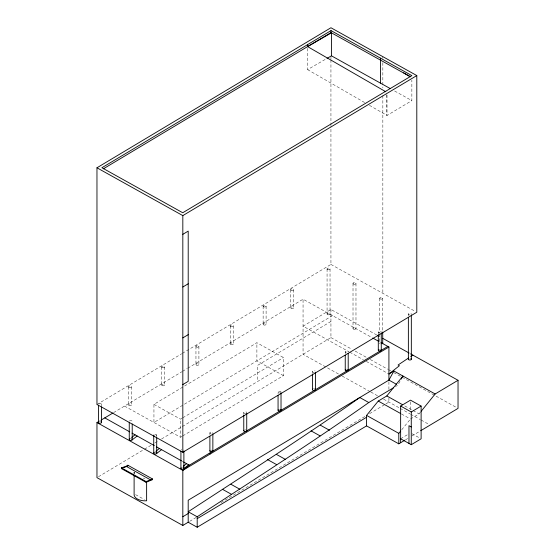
<?xml version="1.0" encoding="UTF-8"?>
<svg xmlns="http://www.w3.org/2000/svg" width="555" height="555" viewBox="0 0 555 555"><rect width="100%" height="100%" fill="white"/><g stroke="black" fill="none" stroke-linecap="round" stroke-linejoin="round"><path stroke-width="0.42" stroke-dasharray="2.77 2.08" d="M400.002 381.32L397.921 385.101L395.327 386.655M410.492 419.018L419.053 413.891L420.662 411.9M401.73 429.764L409.944 419.684M154.151 452.596L155.469 451.562M369.422 105.318L387.022 115.468L411.859 100.601L411.859 80.142M96.965 404.463L181.645 353.785M182.387 353.341L330.94 264.423L330.94 126.582M99.102 421.287L100.524 420.433M113.56 412.629L181.797 371.788M182.54 371.344L187.007 368.673M187.75 368.229L303.058 299.207L372.114 337.669M332.48 315.594L153.943 422.459L153.943 404.359L256.889 342.74L283.459 357.538L283.459 375.638L182.734 435.925M376.789 335.033L330.94 309.496L303.058 326.18L348.998 351.766M330.94 321.47L257.395 365.488L257.395 381.611M124.514 406.073L180.514 437.257L180.514 419.157L181.991 418.269M182.734 417.825L283.459 357.538M98.45 476.745L143.759 449.626M144.501 449.182L151.182 445.186M154.9 442.959L158.612 440.739M161.581 438.963L181.638 426.955M182.38 426.511L330.94 337.6L330.94 309.496M180.514 437.257L181.991 436.369M189.685 521.346L196.373 517.343M220.904 502.657L365.87 415.889M369.588 413.669L385.198 404.324M385.94 403.88L388.916 402.098L388.916 397.866M400.634 438.783L407.675 434.572M405.566 439.782L407.675 438.519M411.949 435.959L419.962 431.166M307.588 48.306L307.588 69.618L326.243 58.844M394.64 91.013L411.859 100.601M330.94 264.423L415.286 311.397M330.94 337.6L352.12 349.393M355.144 351.079L366.494 357.399M370.275 359.508L387.674 369.193M388.431 369.616L390.706 370.879M393.731 372.565L456.522 407.537M349.754 352.189L363.31 359.737M366.321 361.416L388.167 373.577M404.81 405.962L412.303 410.138M413.052 410.554L419.053 413.891M338.453 373.994L303.058 354.284L303.058 299.207M342.22 376.096L370.088 391.615M370.844 392.031L379.127 396.645M383.644 399.163L399.413 407.946M400.162 408.362L409.909 413.787M410.658 414.21L420.406 419.635M421.155 420.052L429.404 424.644M401.494 414.002L409.743 418.595M411.907 433.677L419.705 438.013M283.459 375.638L256.889 360.84L256.889 342.74M153.943 404.359L180.514 419.157M135.58 494.644L144.411 499.562M181.409 460.775L182.879 461.6M307.588 69.618L364.954 102.737M410.492 401.869L410.492 409.583M408.369 314.109L408.369 315.844M388.916 381.785L388.916 389.402M387.022 95.009L387.022 115.468M386.558 94.745L386.558 115.211M382.846 56.659L382.846 58.393M382.846 62.729L382.846 87.87M382.846 95.668L382.846 293.331M382.721 298.264L382.721 331.196M379.759 298.292L379.759 332.965M379.759 333.832L379.759 343.365M378.302 332.105L378.302 333.826M355.977 283.369L355.977 328.435M353.015 283.397L353.015 328.47M345.245 351.891L345.245 353.611M330.94 57.227L330.94 58.962M330.94 59.829L330.94 125.714M330.031 268.918L330.031 313.991M327.068 268.946L327.068 314.019M312.451 371.517L312.451 373.244M293.692 289.613L293.692 307.713M290.73 289.648L290.73 307.748M281.024 392.066A1.478 0.853 0 0 0 279.519 391.226A1.478 0.853 0 0 0 278.062 392.101L278.062 393.821M266.095 306.131L266.095 324.231M263.132 306.166L263.132 324.266M243.77 412.629L243.77 414.349M233.301 325.757L233.301 343.857M230.339 325.792L230.339 343.892M209.894 432.9L209.894 434.627M198.912 346.341L198.912 364.441M195.95 346.375L195.957 364.475M164.62 366.869L164.62 384.969M161.658 366.897L161.658 384.997M156.697 435.071L156.697 436.792M134.109 472.041L134.109 473.72M134.067 473.838L134.067 472.166A11.086 6.396 0 0 0 134.733 474.039M131.507 386.682L131.507 404.789M128.545 386.717L128.545 404.817M101.447 404.304L101.447 406.024M144.959 478.23A11.086 6.396 0 0 1 143.301 478.146M129.44 421.037A1.478 0.853 0 0 1 131.611 420.766A1.478 0.853 0 0 1 131.799 422.043M130.321 438.727A1.478 0.853 0 0 1 131.091 438.721M154.81 434.267A1.478 0.853 0 0 1 156.572 434.745A1.478 0.853 0 0 1 155.983 435.821M98.901 403.728A1.478 0.853 0 0 1 101.239 403.88A1.478 0.853 0 0 1 100.379 405.143M99.942 421.564A1.478 0.853 0 0 1 100.684 421.668M280.983 392.288A1.478 0.853 0 0 1 280.608 392.676M279.567 392.94A1.478 0.853 0 0 1 278.062 392.101M181.103 449.814A1.478 0.853 0 0 1 181.638 449.494M183.823 449.987A1.478 0.853 0 0 1 183.885 450.209M154.81 452.367A1.478 0.853 0 0 1 155.573 452.36M181.638 467.594A1.478 0.853 0 0 1 182.373 467.47M278.783 409.451A1.478 0.853 0 0 1 279.519 409.326M409.881 314.949A1.478 0.853 0 0 1 408.376 314.033A1.478 0.853 0 0 1 410.083 313.249A1.478 0.853 0 0 1 411.29 314.296M346.313 369.151A1.478 0.853 0 0 1 346.695 369.124M346.369 352.702A1.478 0.853 0 0 1 345.654 351.28A1.478 0.853 0 0 1 348.145 351.641M379.377 349.366A1.478 0.853 0 0 1 380.14 349.359M380.196 332.91A1.478 0.853 0 0 1 378.309 332.174A1.478 0.853 0 0 1 379.884 331.231A1.478 0.853 0 0 1 381.223 332.292M210.969 450.16A1.478 0.853 0 0 1 211.732 450.154M211.018 433.712A1.478 0.853 0 0 1 209.915 432.754A1.478 0.853 0 0 1 211.476 432.033A1.478 0.853 0 0 1 212.856 432.872M380.217 343.961A1.478 0.853 0 0 1 380.175 342.754M244.838 429.889A1.478 0.853 0 0 1 245.608 429.882M245.657 413.433A1.478 0.853 0 0 1 243.777 412.698A1.478 0.853 0 0 1 245.352 411.754A1.478 0.853 0 0 1 246.684 412.816M313.519 388.784A1.478 0.853 0 0 1 314.29 388.771M314.338 372.322A1.478 0.853 0 0 1 312.548 371.808A1.478 0.853 0 0 1 313.277 370.733A1.478 0.853 0 0 1 315.198 371.059M230.79 344.488A1.478 0.853 0 0 0 233.26 344.079A1.478 0.853 0 0 0 231.414 343.052A1.478 0.853 0 0 0 230.79 344.488M230.79 326.389A1.478 0.853 0 0 0 233.26 325.979A1.478 0.853 0 0 0 231.414 324.952A1.478 0.853 0 0 0 230.79 326.389M129.003 405.414A1.478 0.853 0 0 0 131.466 405.011A1.478 0.853 0 0 0 129.62 403.978A1.478 0.853 0 0 0 129.003 405.414M129.003 387.314A1.478 0.853 0 0 0 131.466 386.904A1.478 0.853 0 0 0 129.62 385.878A1.478 0.853 0 0 0 129.003 387.314M291.181 308.344A1.478 0.853 0 0 0 293.65 307.935A1.478 0.853 0 0 0 291.798 306.908A1.478 0.853 0 0 0 291.181 308.344M263.583 306.762A1.478 0.853 0 0 0 266.053 306.353A1.478 0.853 0 0 0 264.208 305.326A1.478 0.853 0 0 0 263.583 306.762M263.583 324.862A1.478 0.853 0 0 0 266.053 324.453A1.478 0.853 0 0 0 264.208 323.426A1.478 0.853 0 0 0 263.583 324.862M291.181 290.244A1.478 0.853 0 0 0 293.644 289.835A1.478 0.853 0 0 0 291.798 288.808A1.478 0.853 0 0 0 291.181 290.244M196.408 346.972A1.478 0.853 0 0 0 198.87 346.563A1.478 0.853 0 0 0 197.025 345.536A1.478 0.853 0 0 0 196.408 346.972M196.408 365.072A1.478 0.853 0 0 0 198.87 364.663A1.478 0.853 0 0 0 197.025 363.636A1.478 0.853 0 0 0 196.408 365.072M162.109 385.6A1.478 0.853 0 0 0 164.578 385.191A1.478 0.853 0 0 0 162.733 384.164A1.478 0.853 0 0 0 162.109 385.6M162.109 367.5A1.478 0.853 0 0 0 164.578 367.091A1.478 0.853 0 0 0 162.733 366.064A1.478 0.853 0 0 0 162.109 367.5M353.466 329.066A1.478 0.853 0 0 0 355.935 328.657A1.478 0.853 0 0 0 354.09 327.63A1.478 0.853 0 0 0 353.466 329.066M353.466 284A1.478 0.853 0 0 0 355.935 283.591A1.478 0.853 0 0 0 354.09 282.557A1.478 0.853 0 0 0 353.466 284M327.519 314.616A1.478 0.853 0 0 0 329.989 314.206A1.478 0.853 0 0 0 328.137 313.18A1.478 0.853 0 0 0 327.519 314.616M327.519 269.55A1.478 0.853 0 0 0 329.982 269.14A1.478 0.853 0 0 0 328.137 268.107A1.478 0.853 0 0 0 327.519 269.55M380.21 298.895A1.478 0.853 0 0 0 382.679 298.486A1.478 0.853 0 0 0 380.834 297.452A1.478 0.853 0 0 0 380.21 298.895"/><path stroke-width="0.83" d="M410.617 353.868L458.035 380.279L435.155 393.974L393.911 371.004L388.916 380.092L188.194 500.228L188.194 522.234L182.824 525.453L96.965 477.633L96.965 422.563L98.388 421.71M401.251 379.051L402.916 376.019L386.814 395.944L378.26 401.064L366.564 415.404L366.564 425.879L197.198 527.25L188.194 522.234M421.196 411.234L435.155 393.974M366.564 425.879L398.795 443.833L398.795 433.358L400.634 431.103M396.423 384.268L388.916 380.092L388.916 347.028L387.82 346.417L189.331 465.215L182.824 470.376L182.824 525.453M156.128 451.048L159.431 448.468M161.554 449.661L156.281 453.782A1.478 0.853 0 0 1 154.339 453.872A1.478 0.853 0 0 1 153.922 452.776M183.296 466.207L186.549 463.661M183.698 468.739L188.679 464.847M131.688 437.409L135.059 434.822M132.028 439.962L137.189 436.015M197.198 527.25L197.198 516.774L188.194 511.759C245.671 474.088 303.703 437.243 359.786 397.526L368.791 402.535L393.377 387.82M197.198 516.774C254.676 479.097 312.701 442.259 368.791 402.535M408.646 357.947L398.088 364.989L399.406 365.724L388.916 374.001L393.911 371.004M410.756 356.532L412.871 355.124M96.965 167.79L330.94 27.75L416.798 75.563L416.798 312.243L182.824 452.276L96.965 404.463L96.965 167.79L182.824 215.604L416.798 75.563M331.023 30.601L101.905 167.735L182.734 212.752L411.859 75.619L331.023 30.601L331.023 32.572L103.39 168.817M182.824 234.335L188.207 231.116L188.207 381.347L182.824 384.566M182.824 287.004L188.207 283.785M182.824 337.884L188.207 334.665M101.232 420.01L112.831 413.066M126.117 466.276L127.851 465.236L152.445 478.93L152.445 479.68L146.007 482.281L121.413 468.587L121.413 467.837L126.117 466.276L150.71 479.971L152.445 478.93M388.916 347.028L182.824 470.376L96.965 422.563M182.824 516.74L188.194 513.528M197.198 518.634L366.564 417.27M400.634 442.73L400.634 406.052L410.492 400.155L421.12 406.073L421.12 438.804L411.262 444.701L400.634 438.783M411.262 444.701L411.262 411.97L421.12 406.073M398.795 443.833L404.859 440.205M420.69 430.729L458.035 408.376L458.035 380.279M307.588 44.629L307.588 46.599L331.467 32.814L331.467 55.833L326.985 58.414M123.564 467.719L127.137 466.269M121.413 467.837L146.007 481.539L150.71 479.971M331.023 32.572L410.36 76.75L403.665 72.851M331.467 55.833L390.151 88.516M377.539 335.449L379.044 336.288M382.804 338.383L409.111 353.036M372.863 338.085L378.843 341.415M381.091 342.664L387.82 346.417M386.814 395.944L402.555 404.706M400.634 406.052L411.262 411.97M378.26 401.064L400.745 413.586M411.262 426.975L408.973 425.699L408.973 443.431M366.564 415.404L398.795 433.358M320.464 425.234L329.469 430.25M311.064 430.86L320.062 435.876M276.314 454.33L285.319 459.346M267.545 459.582L276.55 464.59M209.277 453.275L210.373 453.893M230.935 484.272L239.933 489.288M222.506 489.316L231.504 494.332M104.791 417.88L129.759 431.859M132.034 433.129L154.241 445.568M156.461 446.81L181.409 460.775M183.615 462.01L189.331 465.215M307.588 46.599L385.815 91.762M411.331 314.942L411.331 359.147M408.369 317.571L408.369 359.182M382.721 332.063L382.721 343.33M381.264 332.931L381.264 350.17M380.425 58.108L380.425 83.097M378.302 334.686L378.302 350.205M348.207 353.584L348.207 369.963M345.245 355.339L345.245 369.991M315.413 372.35L315.413 389.589M312.451 374.105L312.451 389.617M281.024 392.933L281.024 410.166M278.062 395.548L278.062 410.2M246.732 413.454L246.732 430.694M243.77 415.209L243.77 430.729M212.856 433.733L212.856 450.972M209.894 436.348L209.894 451M183.885 451.069L183.885 468.309M182.824 215.604L182.824 452.276M180.923 451.104L180.923 468.344M156.697 437.659L156.697 453.171M153.735 435.099L153.735 453.199M146.624 481.525L146.624 500.79A11.086 6.396 0 0 1 134.109 493.825L134.109 475.392M146.007 481.539L146.007 482.281M132.215 424.02L132.215 439.532M129.253 422.327L129.253 439.567M127.851 465.236L127.851 465.985M101.447 406.891L101.447 422.404M98.485 405.199L98.492 422.431M131.764 438.936A1.478 0.853 0 0 1 131.799 440.143A1.478 0.853 0 0 1 129.703 440.164A1.478 0.853 0 0 1 129.669 438.956M156.246 452.575A1.478 0.853 0 0 1 156.51 453.601M101.239 421.98A1.478 0.853 0 0 1 99.997 423.271A1.478 0.853 0 0 1 98.672 422.001M280.573 409.569A1.478 0.853 0 0 1 280.698 410.721A1.478 0.853 0 0 1 278.714 410.894A1.478 0.853 0 0 1 278.249 409.77M153.95 435.529A1.478 0.853 0 0 1 153.791 435.321M183.427 467.712A1.478 0.853 0 0 1 183.552 468.864A1.478 0.853 0 0 1 181.575 469.037A1.478 0.853 0 0 1 181.103 467.914M410.88 358.551A1.478 0.853 0 0 1 410.915 359.758A1.478 0.853 0 0 1 408.827 359.779A1.478 0.853 0 0 1 408.785 358.572M347.749 369.359A1.478 0.853 0 0 1 347.874 370.511A1.478 0.853 0 0 1 345.897 370.685A1.478 0.853 0 0 1 345.425 369.561M381.056 349.747A1.478 0.853 0 0 1 380.654 350.878A1.478 0.853 0 0 1 378.67 350.746A1.478 0.853 0 0 1 378.718 349.594M212.801 450.75A1.478 0.853 0 0 1 211.205 451.832A1.478 0.853 0 0 1 210.081 450.57M382.666 343.115A1.478 0.853 0 0 1 382.541 343.76M246.67 430.472A1.478 0.853 0 0 1 245.081 431.561A1.478 0.853 0 0 1 243.95 430.298M314.956 388.986A1.478 0.853 0 0 1 315.08 390.144A1.478 0.853 0 0 1 313.103 390.311A1.478 0.853 0 0 1 312.631 389.187"/></g></svg>
